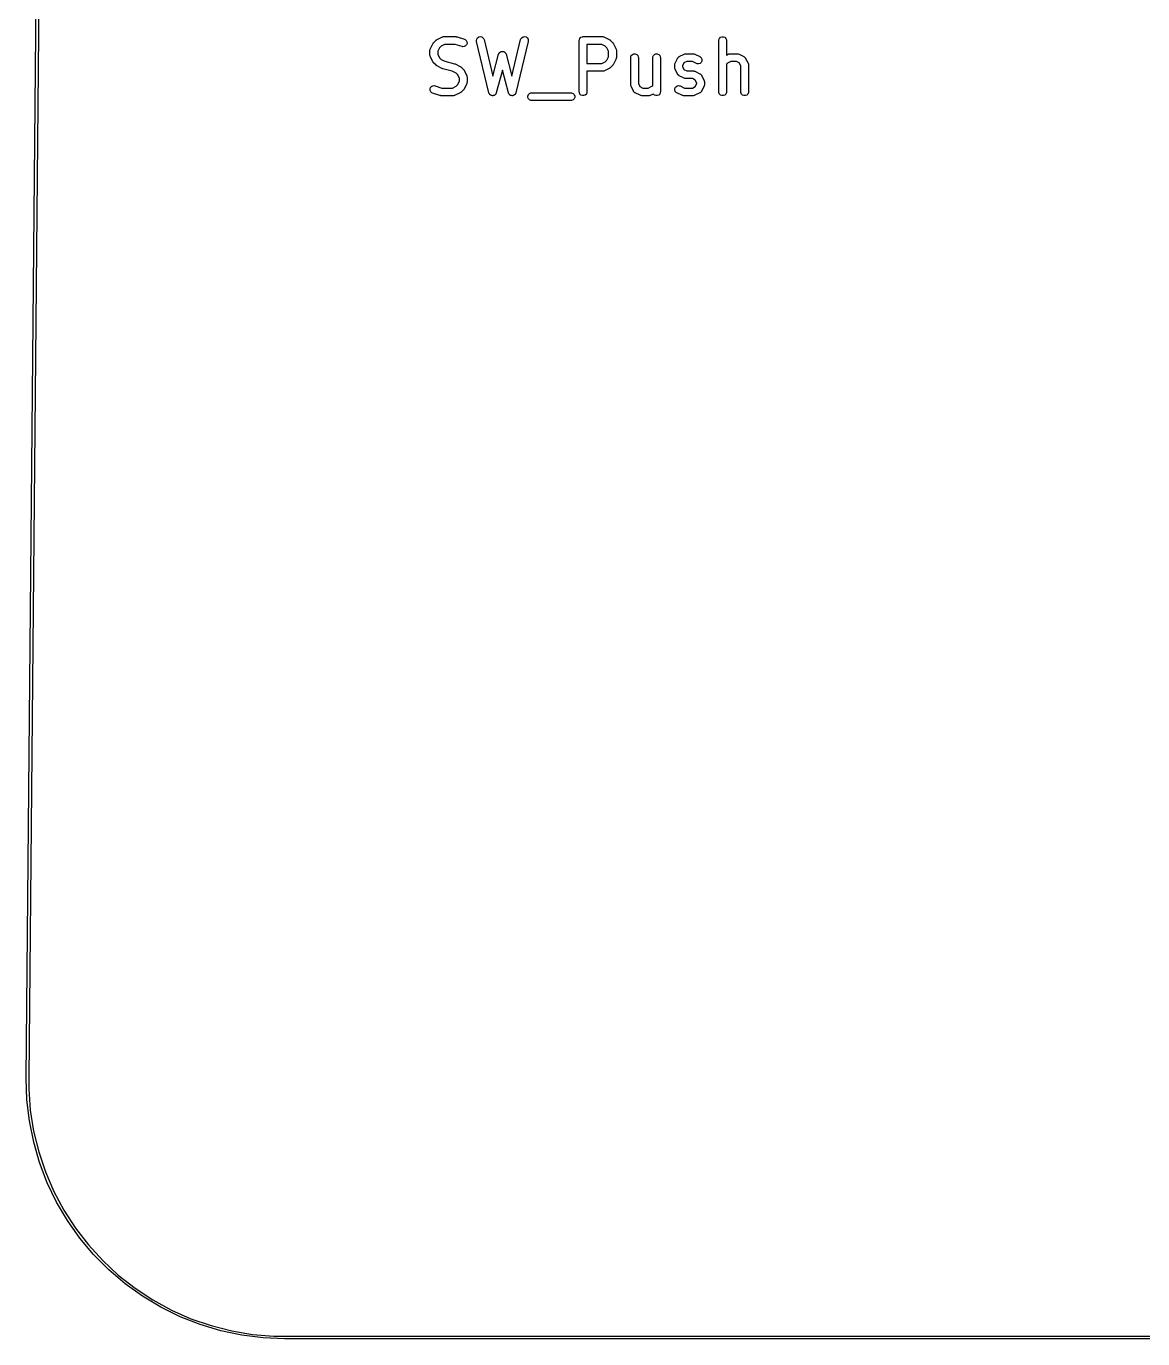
# Model space of a CAD drawing. Header units: millimetres. Extents: x 67 to 156, y -133 to -24.
# Drawn here: x 67.02 to 88.75, y -133.03 to -107.48 of the extents above; entities that cross this region are included whole.
import ezdxf

# ---------------------------------------------------------------- set-up
doc = ezdxf.new("R2010")
doc.units = ezdxf.units.MM
doc.layers.add('Edge.Cuts', color=254, linetype='CONTINUOUS', true_color=0xd0d2cd)
doc.layers.add('F.Fab', color=9, linetype='CONTINUOUS', true_color=0xafafaf)

msp = doc.modelspace()

# ---------------------------------------------------------------- linework, layer by layer
at = {"layer": 'Edge.Cuts', "linetype": 'CONTINUOUS'}
for p, q in [((67.021293, -127.953901), (67.92955, -28.953901)), ((67.979548, -28.95436), (67.071291, -127.954359)), ((67.034827, -128.371422), (67.021293, -127.953901)), ((67.071291, -127.954359), (67.069443, -128.16132)), ((67.069443, -128.16132), (67.100039, -128.574125)), ((67.082994, -128.786376), (67.034827, -128.371422)), ((67.100039, -128.574125), (67.164817, -128.982962)), ((67.165461, -129.195895), (67.082994, -128.786376)), ((67.164817, -128.982962), (67.26333, -129.385005)), ((67.281658, -129.597149), (67.165461, -129.195895)), ((67.26333, -129.385005), (67.394896, -129.777477)), ((67.430781, -129.987366), (67.281658, -129.597149)), ((67.394896, -129.777477), (67.558606, -130.157665)), ((67.611801, -130.363848), (67.430781, -129.987366)), ((67.558606, -130.157665), (67.75333, -130.522942)), ((67.823466, -130.723994), (67.611801, -130.363848)), ((67.75333, -130.522942), (67.97772, -130.870782)), ((68.064314, -131.065313), (67.823466, -130.723994)), ((67.97772, -130.870782), (68.230227, -131.198782)), ((68.33268, -131.385449), (68.064314, -131.065313)), ((68.230227, -131.198782), (68.509105, -131.504676)), ((68.626709, -131.682188), (68.33268, -131.385449)), ((68.509105, -131.504676), (68.812428, -131.786349)), ((68.944369, -131.953479), (68.626709, -131.682188)), ((68.812428, -131.786349), (69.138098, -132.041854)), ((69.283465, -132.197448), (68.944369, -131.953479)), ((69.138098, -132.041854), (69.483865, -132.269426)), ((69.641653, -132.412408), (69.283465, -132.197448)), ((69.483865, -132.269426), (69.847339, -132.467492)), ((70.016459, -132.596874), (69.641653, -132.412408)), ((69.847339, -132.467492), (70.226009, -132.634684)), ((70.405291, -132.749571), (70.016459, -132.596874)), ((70.226009, -132.634684), (70.617258, -132.769845)), ((70.805463, -132.869444), (70.405291, -132.749571)), ((70.617258, -132.769845), (71.018381, -132.872042)), ((71.214208, -132.955664), (70.805463, -132.869444)), ((71.018381, -132.872042), (71.426607, -132.940568)), ((71.628703, -133.007636), (71.214208, -132.955664)), ((71.426607, -132.940568), (71.839113, -132.97495)), ((72.046082, -133.025), (71.628703, -133.007636)), ((71.839113, -132.97495), (72.046082, -132.975)), ((72.046082, -132.975), (130, -132.975)), ((130, -133.025), (72.046082, -133.025))]:
    msp.add_line(p, q, dxfattribs=at)
at = {"layer": 'F.Fab', "linetype": 'CONTINUOUS'}
for p, q in [((74.932918, -107.816516), (74.936882, -107.810216)), ((74.936882, -107.810216), (74.93764, -107.808389)), ((74.93764, -107.808389), (74.939328, -107.806332)), ((74.939328, -107.806332), (74.94075, -107.804073)), ((74.94075, -107.804073), (74.942248, -107.802773)), ((74.942248, -107.802773), (74.946967, -107.797024)), ((74.946967, -107.797024), (74.994586, -107.749405)), ((74.994586, -107.749405), (75.000335, -107.744686)), ((75.000335, -107.744686), (75.001635, -107.743188)), ((75.001635, -107.743188), (75.003894, -107.741766)), ((75.003894, -107.741766), (75.005951, -107.740078)), ((75.005951, -107.740078), (75.007778, -107.73932)), ((75.007778, -107.73932), (75.014078, -107.735356)), ((75.014078, -107.735356), (75.109316, -107.687737)), ((75.109316, -107.687737), (75.123047, -107.682482)), ((75.123047, -107.682482), (75.125736, -107.68229)), ((75.125736, -107.68229), (75.128225, -107.68126)), ((75.128225, -107.68126), (75.142857, -107.679819)), ((75.142857, -107.679819), (75.380952, -107.679819)), ((75.380952, -107.679819), (75.388357, -107.680548)), ((75.388357, -107.680548), (75.390332, -107.680408)), ((75.390332, -107.680408), (75.392929, -107.680998)), ((75.392929, -107.680998), (75.395584, -107.68126)), ((75.395584, -107.68126), (75.397415, -107.682018)), ((75.397415, -107.682018), (75.404669, -107.683668)), ((75.404669, -107.683668), (75.547526, -107.731287)), ((75.547526, -107.731287), (75.560951, -107.737281)), ((75.560951, -107.737281), (75.583058, -107.756455)), ((75.583058, -107.756455), (75.596145, -107.782628)), ((75.596145, -107.782628), (75.59822, -107.811818)), ((75.782195, -107.757623), (75.786828, -107.728728)), ((75.784183, -107.772191), (75.782195, -107.757623)), ((76.022278, -108.772191), (75.784183, -107.772191)), ((75.786828, -107.728728), (75.802164, -107.703806)), ((75.802164, -107.703806), (75.825871, -107.686649)), ((75.825871, -107.686649), (75.854339, -107.679871)), ((75.854339, -107.679871), (75.883234, -107.684504)), ((75.883234, -107.684504), (75.908156, -107.69984)), ((75.908156, -107.69984), (75.925313, -107.723547)), ((75.925313, -107.723547), (75.930103, -107.737447)), ((75.930103, -107.737447), (76.099354, -108.448303)), ((76.472073, -108.448303), (76.641326, -107.737448)), ((76.787246, -107.772191), (76.54915, -108.772191)), ((76.641326, -107.737448), (76.646116, -107.723547)), ((76.646116, -107.723547), (76.663273, -107.69984)), ((76.663273, -107.69984), (76.688195, -107.684504)), ((76.688195, -107.684504), (76.71709, -107.679871)), ((76.71709, -107.679871), (76.745558, -107.68665)), ((76.745558, -107.68665), (76.769265, -107.703806)), ((76.769265, -107.703806), (76.784601, -107.728728)), ((76.784601, -107.728728), (76.789234, -107.757623)), ((76.789234, -107.757623), (76.787246, -107.772191)), ((77.782143, -107.754819), (77.783584, -107.740187)), ((77.782143, -108.754819), (77.782143, -107.754819)), ((77.783584, -107.740187), (77.794783, -107.713151)), ((77.794783, -107.713151), (77.815475, -107.692459)), ((77.815475, -107.692459), (77.842511, -107.68126)), ((77.842511, -107.68126), (77.857143, -107.679819)), ((77.857143, -107.679819), (78.238095, -107.679819)), ((78.238095, -107.679819), (78.252727, -107.68126)), ((78.252727, -107.68126), (78.255216, -107.682291)), ((78.255216, -107.682291), (78.257904, -107.682482)), ((78.257904, -107.682482), (78.271636, -107.687737)), ((78.271636, -107.687737), (78.366874, -107.735356)), ((78.366874, -107.735356), (78.373173, -107.73932)), ((78.373173, -107.73932), (78.375001, -107.740078)), ((78.375001, -107.740078), (78.377057, -107.741766)), ((78.377057, -107.741766), (78.379317, -107.743188)), ((78.379317, -107.743188), (78.380616, -107.744686)), ((78.380616, -107.744686), (78.386366, -107.749405)), ((78.386366, -107.749405), (78.433985, -107.797024)), ((78.433985, -107.797024), (78.438703, -107.802773)), ((78.438703, -107.802773), (78.440202, -107.804073)), ((78.440202, -107.804073), (78.441623, -107.806332)), ((78.441623, -107.806332), (78.443312, -107.808389)), ((78.443312, -107.808389), (78.444069, -107.810216)), ((78.444069, -107.810216), (78.448034, -107.816516)), ((80.496429, -107.754819), (80.49787, -107.740187)), ((80.496429, -108.754819), (80.496429, -107.754819)), ((80.49787, -107.740187), (80.509069, -107.713151)), ((80.509069, -107.713151), (80.529761, -107.692459)), ((80.529761, -107.692459), (80.556797, -107.68126)), ((80.556797, -107.68126), (80.586061, -107.68126)), ((80.586061, -107.68126), (80.613097, -107.692459)), ((80.613097, -107.692459), (80.633789, -107.713151)), ((80.633789, -107.713151), (80.644988, -107.740187)), ((80.644988, -107.740187), (80.646429, -107.754819)), ((80.646429, -107.754819), (80.646429, -108.038228)), ((74.877381, -107.945295), (74.878822, -107.930663)), ((74.877381, -108.040533), (74.877381, -107.945295)), ((74.878822, -108.055165), (74.877381, -108.040533)), ((74.878822, -107.930663), (74.879853, -107.928173)), ((74.879853, -108.057654), (74.878822, -108.055165)), ((74.879853, -107.928173), (74.880044, -107.925486)), ((74.880044, -108.060342), (74.879853, -108.057654)), ((74.880044, -107.925486), (74.885299, -107.911754)), ((74.885299, -108.074074), (74.880044, -108.060342)), ((74.885299, -107.911754), (74.932918, -107.816516)), ((75.061639, -107.894484), (75.027381, -107.963)), ((75.027381, -107.963), (75.027381, -108.022828)), ((75.027381, -108.022828), (75.061639, -108.091344)), ((75.092046, -107.864077), (75.061639, -107.894484)), ((75.160562, -107.829819), (75.092046, -107.864077)), ((75.368782, -107.829819), (75.160562, -107.829819)), ((75.500091, -107.873589), (75.368782, -107.829819)), ((75.514428, -107.876849), (75.500091, -107.873589)), ((75.543618, -107.874774), (75.514428, -107.876849)), ((75.569792, -107.861688), (75.543618, -107.874774)), ((75.588966, -107.83958), (75.569792, -107.861688)), ((75.59822, -107.811818), (75.588966, -107.83958)), ((76.099354, -108.448303), (76.213246, -108.021208)), ((76.213246, -108.021208), (76.214531, -108.017779)), ((76.214531, -108.017779), (76.214723, -108.01634)), ((76.214723, -108.01634), (76.215712, -108.01463)), ((76.215712, -108.01463), (76.218409, -108.007441)), ((76.218409, -108.007441), (76.224426, -107.99958)), ((76.224426, -107.99958), (76.229385, -107.991015)), ((76.229385, -107.991015), (76.233242, -107.988062)), ((76.233242, -107.988062), (76.236196, -107.984204)), ((76.236196, -107.984204), (76.244763, -107.979243)), ((76.244763, -107.979243), (76.252623, -107.973228)), ((76.252623, -107.973228), (76.257315, -107.971976)), ((76.257315, -107.971976), (76.261521, -107.969542)), ((76.261521, -107.969542), (76.271338, -107.968237)), ((76.271338, -107.968237), (76.280899, -107.965688)), ((76.280899, -107.965688), (76.285711, -107.966327)), ((76.285711, -107.966327), (76.29053, -107.965687)), ((76.29053, -107.965687), (76.3001, -107.968239)), ((76.3001, -107.968239), (76.309907, -107.969542)), ((76.309907, -107.969542), (76.314108, -107.971974)), ((76.314108, -107.971974), (76.318805, -107.973227)), ((76.318805, -107.973227), (76.326667, -107.979245)), ((76.326667, -107.979245), (76.335232, -107.984204)), ((76.335232, -107.984204), (76.338184, -107.988061)), ((76.338184, -107.988061), (76.342043, -107.991015)), ((76.342043, -107.991015), (76.347004, -107.999583)), ((76.347004, -107.999583), (76.353019, -108.007442)), ((76.353019, -108.007442), (76.355713, -108.014626)), ((76.355713, -108.014626), (76.356705, -108.016339)), ((76.356705, -108.016339), (76.356896, -108.01778)), ((76.356896, -108.01778), (76.358182, -108.021208)), ((76.358182, -108.021208), (76.472073, -108.448303)), ((78.22039, -107.829819), (77.932143, -107.829819)), ((77.932143, -107.829819), (77.932143, -108.203628)), ((78.288906, -107.864077), (78.22039, -107.829819)), ((78.319313, -107.894484), (78.288906, -107.864077)), ((78.353571, -107.963), (78.319313, -107.894484)), ((78.353571, -108.070447), (78.353571, -107.963)), ((78.448034, -107.816516), (78.495653, -107.911754)), ((78.495653, -107.911754), (78.500908, -107.925485)), ((78.500908, -107.925485), (78.501099, -107.928174)), ((78.501099, -107.928174), (78.50213, -107.930663)), ((78.50213, -107.930663), (78.503571, -107.945295)), ((78.503571, -107.945295), (78.503571, -108.088152)), ((78.783584, -108.07352), (78.794783, -108.046484)), ((78.794783, -108.046484), (78.815475, -108.025792)), ((78.815475, -108.025792), (78.842511, -108.014593)), ((78.842511, -108.014593), (78.871775, -108.014593)), ((78.871775, -108.014593), (78.898811, -108.025792)), ((78.898811, -108.025792), (78.919503, -108.046484)), ((78.919503, -108.046484), (78.930702, -108.07352)), ((79.212155, -108.07352), (79.223354, -108.046484)), ((79.223354, -108.046484), (79.244046, -108.025792)), ((79.244046, -108.025792), (79.271082, -108.014593)), ((79.271082, -108.014593), (79.300346, -108.014593)), ((79.300346, -108.014593), (79.327382, -108.025792)), ((79.327382, -108.025792), (79.348074, -108.046484)), ((79.348074, -108.046484), (79.359273, -108.07352)), ((79.728364, -108.068689), (79.823602, -108.02107)), ((79.823602, -108.02107), (79.837333, -108.015815)), ((79.837333, -108.015815), (79.840022, -108.015623)), ((79.840022, -108.015623), (79.842511, -108.014593)), ((79.842511, -108.014593), (79.857143, -108.013152)), ((79.857143, -108.013152), (80, -108.013152)), ((80, -108.013152), (80.014632, -108.014593)), ((80.014632, -108.014593), (80.017121, -108.015624)), ((80.017121, -108.015624), (80.019809, -108.015815)), ((80.019809, -108.015815), (80.033541, -108.02107)), ((80.033541, -108.02107), (80.128779, -108.068689)), ((80.646429, -108.038228), (80.680745, -108.02107)), ((80.680745, -108.02107), (80.694476, -108.015815)), ((80.694476, -108.015815), (80.697165, -108.015623)), ((80.697165, -108.015623), (80.699654, -108.014593)), ((80.699654, -108.014593), (80.714286, -108.013152)), ((80.714286, -108.013152), (80.857143, -108.013152)), ((80.857143, -108.013152), (80.871775, -108.014593)), ((80.871775, -108.014593), (80.874264, -108.015624)), ((80.874264, -108.015624), (80.876952, -108.015815)), ((80.876952, -108.015815), (80.890684, -108.02107)), ((80.890684, -108.02107), (80.985922, -108.068689)), ((74.932918, -108.169312), (74.885299, -108.074074)), ((74.936882, -108.175611), (74.932918, -108.169312)), ((74.93764, -108.177439), (74.936882, -108.175611)), ((74.939328, -108.179495), (74.93764, -108.177439)), ((74.94075, -108.181755), (74.939328, -108.179495)), ((74.942248, -108.183054), (74.94075, -108.181755)), ((74.946967, -108.188804), (74.942248, -108.183054)), ((74.994586, -108.236423), (74.946967, -108.188804)), ((75.000335, -108.241141), (74.994586, -108.236423)), ((75.001635, -108.24264), (75.000335, -108.241141)), ((75.003894, -108.244061), (75.001635, -108.24264)), ((75.005951, -108.24575), (75.003894, -108.244061)), ((75.007778, -108.246507), (75.005951, -108.24575)), ((75.014078, -108.250472), (75.007778, -108.246507)), ((75.109316, -108.298091), (75.014078, -108.250472)), ((75.061639, -108.091344), (75.092046, -108.121751)), ((75.092046, -108.121751), (75.169033, -108.160244)), ((75.110385, -108.2985), (75.109316, -108.298091)), ((75.110821, -108.298823), (75.110385, -108.2985)), ((75.116957, -108.301015), (75.110821, -108.298823)), ((75.123047, -108.303346), (75.116957, -108.301015)), ((75.123587, -108.303384), (75.123047, -108.303346)), ((75.124667, -108.30377), (75.123587, -108.303384)), ((75.307157, -108.349392), (75.124667, -108.30377)), ((75.169033, -108.160244), (75.351523, -108.205867)), ((75.351523, -108.205867), (75.352602, -108.206252)), ((75.352602, -108.206252), (75.353142, -108.206291)), ((75.353142, -108.206291), (75.359223, -108.208618)), ((75.359223, -108.208618), (75.365369, -108.210814)), ((75.365369, -108.210814), (75.365804, -108.211136)), ((75.365804, -108.211136), (75.366874, -108.211546)), ((75.366874, -108.211546), (75.462112, -108.259165)), ((75.462112, -108.259165), (75.468411, -108.263129)), ((75.468411, -108.263129), (75.470239, -108.263887)), ((75.470239, -108.263887), (75.472295, -108.265575)), ((75.472295, -108.265575), (75.474555, -108.266997)), ((75.474555, -108.266997), (75.475854, -108.268495)), ((75.475854, -108.268495), (75.481604, -108.273214)), ((75.481604, -108.273214), (75.529223, -108.320833)), ((75.529223, -108.320833), (75.533941, -108.326582)), ((77.932143, -108.203628), (78.22039, -108.203628)), ((78.22039, -108.203628), (78.288906, -108.16937)), ((78.366874, -108.298091), (78.271636, -108.34571)), ((78.288906, -108.16937), (78.319313, -108.138963)), ((78.319313, -108.138963), (78.353571, -108.070447)), ((78.373173, -108.294126), (78.366874, -108.298091)), ((78.375001, -108.293369), (78.373173, -108.294126)), ((78.377057, -108.29168), (78.375001, -108.293369)), ((78.379317, -108.290259), (78.377057, -108.29168)), ((78.380616, -108.28876), (78.379317, -108.290259)), ((78.386366, -108.284042), (78.380616, -108.28876)), ((78.433985, -108.236423), (78.386366, -108.284042)), ((78.438703, -108.230673), (78.433985, -108.236423)), ((78.440202, -108.229374), (78.438703, -108.230673)), ((78.441623, -108.227114), (78.440202, -108.229374)), ((78.443312, -108.225058), (78.441623, -108.227114)), ((78.444069, -108.22323), (78.443312, -108.225058)), ((78.448034, -108.216931), (78.444069, -108.22323)), ((78.495653, -108.121693), (78.448034, -108.216931)), ((78.500908, -108.107962), (78.495653, -108.121693)), ((78.501099, -108.105272), (78.500908, -108.107962)), ((78.50213, -108.102784), (78.501099, -108.105272)), ((78.503571, -108.088152), (78.50213, -108.102784)), ((78.782143, -108.088152), (78.783584, -108.07352)), ((78.782143, -108.611961), (78.782143, -108.088152)), ((78.930702, -108.07352), (78.932143, -108.088152)), ((78.932143, -108.088152), (78.932143, -108.594256)), ((79.210714, -108.088152), (79.212155, -108.07352)), ((79.210714, -108.628514), (79.210714, -108.088152)), ((79.359273, -108.07352), (79.360714, -108.088152)), ((79.360714, -108.088152), (79.360714, -108.754819)), ((79.639286, -108.231009), (79.640727, -108.216377)), ((79.639286, -108.278628), (79.639286, -108.231009)), ((79.640727, -108.29326), (79.639286, -108.278628)), ((79.640727, -108.216377), (79.641758, -108.213887)), ((79.641758, -108.295749), (79.640727, -108.29326)), ((79.641758, -108.213887), (79.641949, -108.2112)), ((79.641949, -108.298437), (79.641758, -108.295749)), ((79.641949, -108.2112), (79.647204, -108.197468)), ((79.647204, -108.312169), (79.641949, -108.298437)), ((79.647204, -108.197468), (79.694823, -108.10223)), ((79.694823, -108.407407), (79.647204, -108.312169)), ((79.694823, -108.10223), (79.696363, -108.099782)), ((79.696363, -108.099782), (79.696748, -108.098629)), ((79.696748, -108.098629), (79.697993, -108.097192)), ((79.697993, -108.097192), (79.702655, -108.089787)), ((79.702655, -108.089787), (79.709759, -108.083625)), ((79.709759, -108.083625), (79.715921, -108.076521)), ((79.715921, -108.076521), (79.723326, -108.071859)), ((79.723326, -108.071859), (79.724763, -108.070614)), ((79.724763, -108.070614), (79.725916, -108.070229)), ((79.725916, -108.070229), (79.728364, -108.068689)), ((79.817806, -108.191672), (79.789286, -108.248714)), ((79.789286, -108.248714), (79.789286, -108.260923)), ((79.789286, -108.260923), (79.817806, -108.317964)), ((79.874848, -108.163152), (79.817806, -108.191672)), ((79.817806, -108.317964), (79.874848, -108.346485)), ((79.982295, -108.163152), (79.874848, -108.163152)), ((80.061697, -108.202853), (79.982295, -108.163152)), ((80.075428, -108.208108), (80.061697, -108.202853)), ((80.104618, -108.210182), (80.075428, -108.208108)), ((80.13238, -108.200928), (80.104618, -108.210182)), ((80.128779, -108.068689), (80.141222, -108.076521)), ((80.154487, -108.181755), (80.13238, -108.200928)), ((80.141222, -108.076521), (80.160395, -108.098629)), ((80.167575, -108.15558), (80.154487, -108.181755)), ((80.160395, -108.098629), (80.169649, -108.12639)), ((80.169649, -108.12639), (80.167575, -108.15558)), ((80.663475, -108.19741), (80.646429, -108.214456)), ((80.646429, -108.214456), (80.646429, -108.754819)), ((80.731991, -108.163152), (80.663475, -108.19741)), ((80.839438, -108.163152), (80.731991, -108.163152)), ((80.896479, -108.191672), (80.839438, -108.163152)), ((80.925, -108.248714), (80.896479, -108.191672)), ((80.925, -108.754819), (80.925, -108.248714)), ((80.985922, -108.068689), (80.988369, -108.070229)), ((80.988369, -108.070229), (80.989523, -108.070614)), ((80.989523, -108.070614), (80.990959, -108.071859)), ((80.990959, -108.071859), (80.998365, -108.076521)), ((80.998365, -108.076521), (81.004526, -108.083625)), ((81.004526, -108.083625), (81.011631, -108.089787)), ((81.011631, -108.089787), (81.016292, -108.097192)), ((81.016292, -108.097192), (81.017538, -108.098629)), ((81.017538, -108.098629), (81.017922, -108.099782)), ((81.017922, -108.099782), (81.019463, -108.10223)), ((81.019463, -108.10223), (81.067082, -108.197468)), ((81.067082, -108.197468), (81.072337, -108.211199)), ((81.072337, -108.211199), (81.072528, -108.213888)), ((81.072528, -108.213888), (81.073559, -108.216377)), ((81.073559, -108.216377), (81.075, -108.231009)), ((81.075, -108.231009), (81.075, -108.754819)), ((75.384144, -108.387886), (75.307157, -108.349392)), ((75.414551, -108.418293), (75.384144, -108.387886)), ((75.41455, -108.615153), (75.448809, -108.546637)), ((75.448809, -108.486809), (75.414551, -108.418293)), ((75.448809, -108.546637), (75.448809, -108.486809)), ((75.533941, -108.326582), (75.53544, -108.327882)), ((75.53544, -108.327882), (75.536861, -108.330141)), ((75.536861, -108.330141), (75.53855, -108.332198)), ((75.53855, -108.332198), (75.539307, -108.334025)), ((75.539307, -108.334025), (75.543272, -108.340325)), ((75.543272, -108.340325), (75.590891, -108.435563)), ((75.590891, -108.435563), (75.596146, -108.449294)), ((75.596146, -108.449294), (75.596337, -108.451983)), ((75.596337, -108.451983), (75.597368, -108.454472)), ((75.597368, -108.454472), (75.598809, -108.469104)), ((75.598809, -108.564342), (75.597368, -108.578974)), ((75.598809, -108.469104), (75.598809, -108.564342)), ((76.285713, -108.331613), (76.167706, -108.774144)), ((76.403722, -108.774144), (76.285713, -108.331613)), ((78.238095, -108.353628), (77.932143, -108.353628)), ((77.932143, -108.353628), (77.932143, -108.754819)), ((78.252727, -108.352187), (78.238095, -108.353628)), ((78.255216, -108.351155), (78.252727, -108.352187)), ((78.257904, -108.350965), (78.255216, -108.351155)), ((78.271636, -108.34571), (78.257904, -108.350965)), ((79.696363, -108.409854), (79.694823, -108.407407)), ((79.696748, -108.411008), (79.696363, -108.409854)), ((79.697993, -108.412444), (79.696748, -108.411008)), ((79.702655, -108.41985), (79.697993, -108.412444)), ((79.709759, -108.426011), (79.702655, -108.41985)), ((79.715921, -108.433116), (79.709759, -108.426011)), ((79.723326, -108.437777), (79.715921, -108.433116)), ((79.724763, -108.439023), (79.723326, -108.437777)), ((79.725916, -108.439407), (79.724763, -108.439023)), ((79.728364, -108.440948), (79.725916, -108.439407)), ((79.823602, -108.488567), (79.728364, -108.440948)), ((79.837333, -108.493822), (79.823602, -108.488567)), ((79.840022, -108.494013), (79.837333, -108.493822)), ((79.842511, -108.495044), (79.840022, -108.494013)), ((79.857143, -108.496485), (79.842511, -108.495044)), ((79.982295, -108.496485), (79.857143, -108.496485)), ((79.874848, -108.346485), (80, -108.346485)), ((80.039336, -108.525005), (79.982295, -108.496485)), ((80, -108.346485), (80.014632, -108.347926)), ((80.014632, -108.347926), (80.017121, -108.348957)), ((80.017121, -108.348957), (80.019809, -108.349148)), ((80.019809, -108.349148), (80.033541, -108.354403)), ((80.033541, -108.354403), (80.128779, -108.402022)), ((80.067857, -108.582047), (80.039336, -108.525005)), ((80.128779, -108.402022), (80.131226, -108.403562)), ((80.131226, -108.403562), (80.13238, -108.403947)), ((80.13238, -108.403947), (80.133816, -108.405192)), ((80.133816, -108.405192), (80.141222, -108.409854)), ((80.141222, -108.409854), (80.147383, -108.416958)), ((80.147383, -108.416958), (80.154488, -108.42312)), ((80.154488, -108.42312), (80.159149, -108.430525)), ((80.159149, -108.430525), (80.160395, -108.431962)), ((80.160395, -108.431962), (80.160779, -108.433115)), ((80.160779, -108.433115), (80.16232, -108.435563)), ((80.16232, -108.435563), (80.209939, -108.530801)), ((80.209939, -108.530801), (80.215194, -108.544532)), ((80.215194, -108.544532), (80.215385, -108.547221)), ((80.215385, -108.547221), (80.216416, -108.54971)), ((80.216416, -108.54971), (80.217857, -108.564342)), ((80.217857, -108.564342), (80.217857, -108.611961)), ((74.87797, -108.69782), (74.887224, -108.670057)), ((74.880045, -108.72701), (74.87797, -108.69782)), ((74.893131, -108.753183), (74.880045, -108.72701)), ((74.887224, -108.670057), (74.906398, -108.64795)), ((74.915238, -108.772357), (74.893131, -108.753183)), ((74.906398, -108.64795), (74.932571, -108.634864)), ((74.928664, -108.778351), (74.915238, -108.772357)), ((75.07152, -108.82597), (74.928664, -108.778351)), ((74.932571, -108.634864), (74.961761, -108.632789)), ((74.961761, -108.632789), (74.976098, -108.636049)), ((74.976098, -108.636049), (75.107408, -108.679819)), ((75.078775, -108.827619), (75.07152, -108.82597)), ((75.080606, -108.828378), (75.078775, -108.827619)), ((75.083259, -108.828639), (75.080606, -108.828378)), ((75.085857, -108.82923), (75.083259, -108.828639)), ((75.087831, -108.829089), (75.085857, -108.82923)), ((75.095238, -108.829819), (75.087831, -108.829089)), ((75.333333, -108.829819), (75.095238, -108.829819)), ((75.107408, -108.679819), (75.315628, -108.679819)), ((75.315628, -108.679819), (75.384143, -108.645561)), ((75.347965, -108.828378), (75.333333, -108.829819)), ((75.350454, -108.827346), (75.347965, -108.828378)), ((75.353142, -108.827156), (75.350454, -108.827346)), ((75.366874, -108.821901), (75.353142, -108.827156)), ((75.462112, -108.774282), (75.366874, -108.821901)), ((75.384143, -108.645561), (75.41455, -108.615153)), ((75.468411, -108.770317), (75.462112, -108.774282)), ((75.470239, -108.76956), (75.468411, -108.770317)), ((75.472295, -108.767872), (75.470239, -108.76956)), ((75.474555, -108.76645), (75.472295, -108.767872)), ((75.475855, -108.76495), (75.474555, -108.76645)), ((75.481605, -108.760232), (75.475855, -108.76495)), ((75.529223, -108.712613), (75.481605, -108.760232)), ((75.533941, -108.706863), (75.529223, -108.712613)), ((75.53544, -108.705564), (75.533941, -108.706863)), ((75.536861, -108.703305), (75.53544, -108.705564)), ((75.538551, -108.701247), (75.536861, -108.703305)), ((75.539308, -108.699417), (75.538551, -108.701247)), ((75.543272, -108.693121), (75.539308, -108.699417)), ((75.590891, -108.597883), (75.543272, -108.693121)), ((75.596146, -108.584152), (75.590891, -108.597883)), ((75.596337, -108.581462), (75.596146, -108.584152)), ((75.597368, -108.578974), (75.596337, -108.581462)), ((76.024007, -108.77721), (76.022278, -108.772191)), ((76.024247, -108.779012), (76.024007, -108.77721)), ((76.025189, -108.78064), (76.024247, -108.779012)), ((76.027068, -108.786091), (76.025189, -108.78064)), ((76.033454, -108.794915), (76.027068, -108.786091)), ((76.038909, -108.804337), (76.033454, -108.794915)), ((76.041966, -108.806677), (76.038909, -108.804337)), ((76.044225, -108.809798), (76.041966, -108.806677)), ((76.0535, -108.815505), (76.044225, -108.809798)), ((76.062147, -108.822124), (76.0535, -108.815505)), ((76.065867, -108.823116), (76.062147, -108.822124)), ((76.069147, -108.825134), (76.065867, -108.823116)), ((76.079901, -108.826858), (76.069147, -108.825134)), ((76.090423, -108.829664), (76.079901, -108.826858)), ((76.094238, -108.829157), (76.090423, -108.829664)), ((76.098042, -108.829767), (76.094238, -108.829157)), ((76.10864, -108.827243), (76.098042, -108.829767)), ((76.119431, -108.82581), (76.10864, -108.827243)), ((76.122762, -108.823881), (76.119431, -108.82581)), ((76.12651, -108.822989), (76.122762, -108.823881)), ((76.135334, -108.816602), (76.12651, -108.822989)), ((76.144756, -108.811148), (76.135334, -108.816602)), ((76.147096, -108.80809), (76.144756, -108.811148)), ((76.150217, -108.805832), (76.147096, -108.80809)), ((76.155924, -108.796556), (76.150217, -108.805832)), ((76.162543, -108.78791), (76.155924, -108.796556)), ((76.164568, -108.78251), (76.162543, -108.78791)), ((76.165553, -108.78091), (76.164568, -108.78251)), ((76.16584, -108.779118), (76.165553, -108.78091)), ((76.167706, -108.774144), (76.16584, -108.779118)), ((76.405587, -108.779119), (76.403722, -108.774144)), ((76.405875, -108.78091), (76.405587, -108.779119)), ((76.406859, -108.782509), (76.405875, -108.78091)), ((76.408885, -108.787911), (76.406859, -108.782509)), ((76.415505, -108.796559), (76.408885, -108.787911)), ((76.421211, -108.805832), (76.415505, -108.796559)), ((76.424331, -108.80809), (76.421211, -108.805832)), ((76.426672, -108.811148), (76.424331, -108.80809)), ((76.436093, -108.816602), (76.426672, -108.811148)), ((76.444918, -108.822989), (76.436093, -108.816602)), ((76.448665, -108.823881), (76.444918, -108.822989)), ((76.451997, -108.82581), (76.448665, -108.823881)), ((76.46279, -108.827244), (76.451997, -108.82581)), ((76.473386, -108.829767), (76.46279, -108.827244)), ((76.477187, -108.829157), (76.473386, -108.829767)), ((76.481006, -108.829665), (76.477187, -108.829157)), ((76.491537, -108.826856), (76.481006, -108.829665)), ((76.502281, -108.825134), (76.491537, -108.826856)), ((76.505557, -108.823118), (76.502281, -108.825134)), ((76.509281, -108.822125), (76.505557, -108.823118)), ((76.517931, -108.815503), (76.509281, -108.822125)), ((76.527203, -108.809798), (76.517931, -108.815503)), ((76.529461, -108.806677), (76.527203, -108.809798)), ((76.532519, -108.804337), (76.529461, -108.806677)), ((76.537974, -108.794914), (76.532519, -108.804337)), ((76.54436, -108.786091), (76.537974, -108.794914)), ((76.546237, -108.780642), (76.54436, -108.786091)), ((76.547181, -108.779013), (76.546237, -108.780642)), ((76.54742, -108.777209), (76.547181, -108.779013)), ((76.54915, -108.772191), (76.54742, -108.777209)), ((76.783584, -108.835425), (76.794783, -108.808389)), ((76.794783, -108.808389), (76.815475, -108.787697)), ((76.815475, -108.787697), (76.842511, -108.776498)), ((76.842511, -108.776498), (76.857143, -108.775057)), ((76.857143, -108.775057), (77.619047, -108.775057)), ((77.619047, -108.775057), (77.633679, -108.776498)), ((77.633679, -108.776498), (77.660715, -108.787697)), ((77.660715, -108.787697), (77.681407, -108.808389)), ((77.681407, -108.808389), (77.692606, -108.835425)), ((77.783584, -108.769451), (77.782143, -108.754819)), ((77.794783, -108.796487), (77.783584, -108.769451)), ((77.815475, -108.817179), (77.794783, -108.796487)), ((77.842511, -108.828378), (77.815475, -108.817179)), ((77.871775, -108.828378), (77.842511, -108.828378)), ((77.898811, -108.817179), (77.871775, -108.828378)), ((77.919503, -108.796487), (77.898811, -108.817179)), ((77.930702, -108.769451), (77.919503, -108.796487)), ((77.932143, -108.754819), (77.930702, -108.769451)), ((78.783584, -108.626593), (78.782143, -108.611961)), ((78.784615, -108.629082), (78.783584, -108.626593)), ((78.784806, -108.63177), (78.784615, -108.629082)), ((78.790061, -108.645502), (78.784806, -108.63177)), ((78.83768, -108.740741), (78.790061, -108.645502)), ((78.83922, -108.743187), (78.83768, -108.740741)), ((78.839605, -108.744342), (78.83922, -108.743187)), ((78.840851, -108.745779), (78.839605, -108.744342)), ((78.845512, -108.753183), (78.840851, -108.745779)), ((78.852614, -108.759342), (78.845512, -108.753183)), ((78.858778, -108.76645), (78.852614, -108.759342)), ((78.866183, -108.771111), (78.858778, -108.76645)), ((78.86762, -108.772357), (78.866183, -108.771111)), ((78.868773, -108.772741), (78.86762, -108.772357)), ((78.871221, -108.774282), (78.868773, -108.772741)), ((78.966459, -108.821901), (78.871221, -108.774282)), ((78.932143, -108.594256), (78.960663, -108.651298)), ((78.960663, -108.651298), (79.017705, -108.679819)), ((78.98019, -108.827156), (78.966459, -108.821901)), ((78.982879, -108.827347), (78.98019, -108.827156)), ((78.985368, -108.828378), (78.982879, -108.827347)), ((79, -108.829819), (78.985368, -108.828378)), ((79.142857, -108.829819), (79, -108.829819)), ((79.017705, -108.679819), (79.125152, -108.679819)), ((79.125152, -108.679819), (79.193667, -108.645561)), ((79.157489, -108.828378), (79.142857, -108.829819)), ((79.159978, -108.827346), (79.157489, -108.828378)), ((79.162666, -108.827156), (79.159978, -108.827346)), ((79.176398, -108.821901), (79.162666, -108.827156)), ((79.224644, -108.797777), (79.176398, -108.821901)), ((79.193667, -108.645561), (79.210714, -108.628514)), ((79.244046, -108.817179), (79.224644, -108.797777)), ((79.271082, -108.828378), (79.244046, -108.817179)), ((79.300346, -108.828378), (79.271082, -108.828378)), ((79.327382, -108.817179), (79.300346, -108.828378)), ((79.348074, -108.796487), (79.327382, -108.817179)), ((79.359273, -108.769451), (79.348074, -108.796487)), ((79.360714, -108.754819), (79.359273, -108.769451)), ((79.639875, -108.716581), (79.641949, -108.687391)), ((79.649129, -108.744342), (79.639875, -108.716581)), ((79.641949, -108.687391), (79.655036, -108.661216)), ((79.668302, -108.76645), (79.649129, -108.744342)), ((79.655036, -108.661216), (79.677144, -108.642043)), ((79.680745, -108.774282), (79.668302, -108.76645)), ((79.677144, -108.642043), (79.704905, -108.632789)), ((79.775983, -108.821901), (79.680745, -108.774282)), ((79.704905, -108.632789), (79.734095, -108.634863)), ((79.734095, -108.634863), (79.747827, -108.640118)), ((79.747827, -108.640118), (79.827229, -108.679819)), ((79.789714, -108.827156), (79.775983, -108.821901)), ((79.792403, -108.827347), (79.789714, -108.827156)), ((79.794892, -108.828378), (79.792403, -108.827347)), ((79.809524, -108.829819), (79.794892, -108.828378)), ((80, -108.829819), (79.809524, -108.829819)), ((79.827229, -108.679819), (79.982295, -108.679819)), ((79.982295, -108.679819), (80.039336, -108.651298)), ((80.014632, -108.828378), (80, -108.829819)), ((80.017121, -108.827346), (80.014632, -108.828378)), ((80.019809, -108.827156), (80.017121, -108.827346)), ((80.033541, -108.821901), (80.019809, -108.827156)), ((80.128779, -108.774282), (80.033541, -108.821901)), ((80.039336, -108.651298), (80.067857, -108.594256)), ((80.067857, -108.594256), (80.067857, -108.582047)), ((80.131226, -108.772741), (80.128779, -108.774282)), ((80.13238, -108.772357), (80.131226, -108.772741)), ((80.133816, -108.771111), (80.13238, -108.772357)), ((80.141222, -108.76645), (80.133816, -108.771111)), ((80.147383, -108.759345), (80.141222, -108.76645)), ((80.154488, -108.753184), (80.147383, -108.759345)), ((80.159149, -108.745778), (80.154488, -108.753184)), ((80.160395, -108.744342), (80.159149, -108.745778)), ((80.160779, -108.743188), (80.160395, -108.744342)), ((80.16232, -108.740741), (80.160779, -108.743188)), ((80.209939, -108.645502), (80.16232, -108.740741)), ((80.215194, -108.63177), (80.209939, -108.645502)), ((80.215384, -108.629082), (80.215194, -108.63177)), ((80.216416, -108.626593), (80.215384, -108.629082)), ((80.217857, -108.611961), (80.216416, -108.626593)), ((80.49787, -108.769451), (80.496429, -108.754819)), ((80.509069, -108.796487), (80.49787, -108.769451)), ((80.529761, -108.817179), (80.509069, -108.796487)), ((80.556797, -108.828378), (80.529761, -108.817179)), ((80.586061, -108.828378), (80.556797, -108.828378)), ((80.613097, -108.817179), (80.586061, -108.828378)), ((80.633789, -108.796487), (80.613097, -108.817179)), ((80.644988, -108.769451), (80.633789, -108.796487)), ((80.646429, -108.754819), (80.644988, -108.769451)), ((80.926441, -108.769451), (80.925, -108.754819)), ((80.93764, -108.796487), (80.926441, -108.769451)), ((80.958332, -108.817179), (80.93764, -108.796487)), ((80.985368, -108.828378), (80.958332, -108.817179)), ((81.014632, -108.828378), (80.985368, -108.828378)), ((81.041668, -108.817179), (81.014632, -108.828378)), ((81.06236, -108.796487), (81.041668, -108.817179)), ((81.073559, -108.769451), (81.06236, -108.796487)), ((81.075, -108.754819), (81.073559, -108.769451)), ((76.783584, -108.864689), (76.783584, -108.835425)), ((76.794783, -108.891725), (76.783584, -108.864689)), ((76.815475, -108.912417), (76.794783, -108.891725)), ((76.842511, -108.923616), (76.815475, -108.912417)), ((76.857143, -108.925057), (76.842511, -108.923616)), ((77.619047, -108.925057), (76.857143, -108.925057)), ((77.633679, -108.923616), (77.619047, -108.925057)), ((77.660715, -108.912417), (77.633679, -108.923616)), ((77.681407, -108.891725), (77.660715, -108.912417)), ((77.692606, -108.864689), (77.681407, -108.891725)), ((77.692606, -108.835425), (77.692606, -108.864689))]:
    msp.add_line(p, q, dxfattribs=at)

doc.saveas('drawing.dxf')
